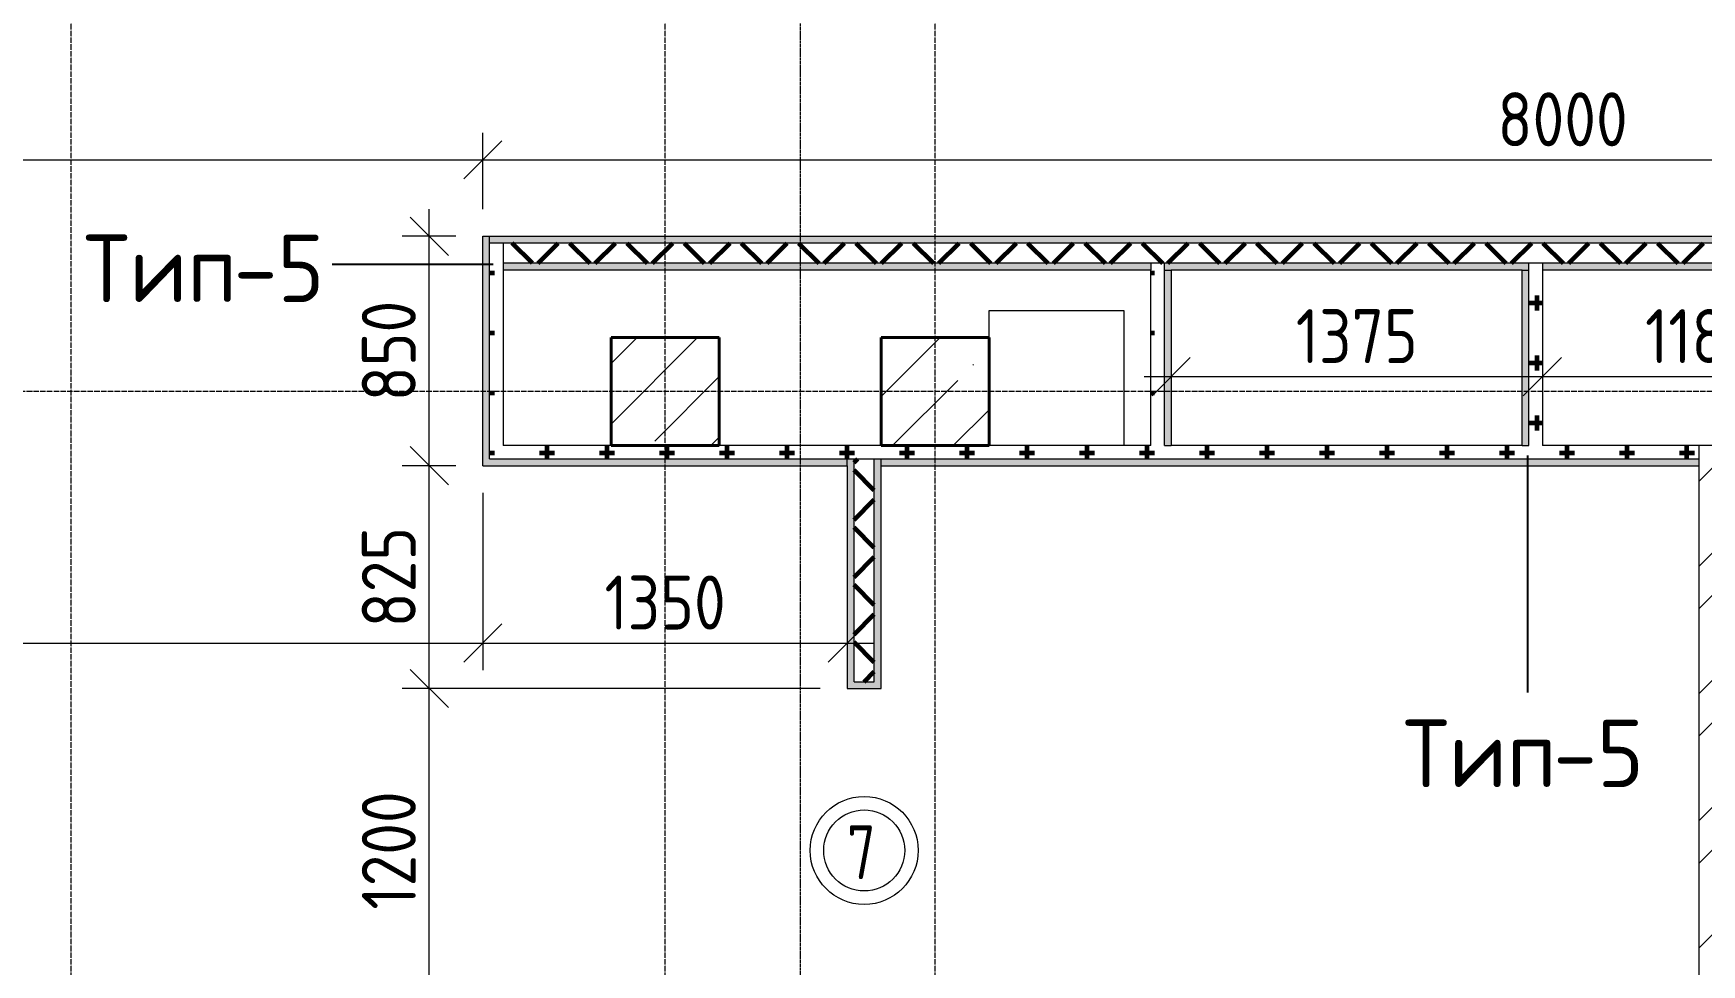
# Model space of a CAD drawing. Header units: millimetres. Extents: x -60946 to 138510, y -262288 to 24501.
# Drawn here: x 12469 to 18649, y -201746 to -198297 of the extents above; entities that cross this region are included whole.
import ezdxf

# ---------------------------------------------------------------- set-up
doc = ezdxf.new("R2010")
doc.units = ezdxf.units.MM
doc.linetypes.add('ADSK_Линия сетки', pattern=[25, 20, -2.5, 0, -2.5])
doc.linetypes.add('ADSK_Штриховая_ш3 п1_5', pattern=[4.5, 3, -1.5])
for name, color, linetype, lineweight in [('2)Тип-2', 3, 'Continuous', 60), ('2)Тип-5', 1, 'Continuous', 60), ('Марки дверей', 7, 'Continuous', 20), ('Несущие колонны', 7, 'Continuous', 18), ('Оси', 7, 'Continuous', 9), ('Перекрытие', 7, 'Continuous', 18), ('Размеры', 7, 'Continuous', 9), ('Стены внутренние', 7, 'Continuous', 18), ('Стены штриховка', 7, 'Continuous', 9)]:
    doc.layers.add(name, color=color, linetype=linetype, lineweight=lineweight)
doc.layers.add('Линии', color=7, linetype='Continuous', lineweight=9, true_color=0x00a600)
doc.styles.add('GOST Common_3', font='', dxfattribs={"width": 0.9, "height": 200})
doc.styles.add('GOST Common_4', font='', dxfattribs={"height": 250})
doc.styles.add('GOST Common_B', font='', dxfattribs={"width": 0.8, "height": 200})
doc.styles.get('GOST Common_3').set_extended_font_data('GOST Common')
doc.styles.get('GOST Common_4').set_extended_font_data('GOST Common')
doc.styles.get('GOST Common_B').set_extended_font_data('GOST Common', bold=True)
doc.dimstyles.new('ADSK_Основной_2_0_2', dxfattribs={"dimscale": 304.8, "dimtxt": 201.142999, "dimasz": 0.463911, "dimexe": 0.328084, "dimexo": 0.328084, "dimgap": 0.164042, "dimtad": 1, "dimdec": 3, "dimrnd": 0.001, "dimdsep": 46, "dimtxsty": 'GOST Common_3', "dimblk1": 'OBLIQUE', "dimblk2": 'OBLIQUE', "dimsah": 1, "dimcen": 0.09, "dimdle": 0.328084, "dimazin": 2, "dimtfac": 1, "dimtdec": 4, "dimtix": 1, "dimtmove": 0, "dimatfit": 3, "dimfxl": 1, "dimtvp": 1, "dimtolj": 1, "dimtzin": 0, "dimlwd": 20, "dimlwe": 20, "dimarcsym": 2})
pattern_1 = [(45, (9.36, -198628.46), (-224.5064, 224.5064), []), (45, (233.87, -198628.46), (-224.5064, 224.5064), [396.875, -79.375, 3.353, -76.022])]
pattern_2 = [(0, (9.36, -198628.46), (111.125, 111.125), [55.562, -166.688]), (90, (37.14, -198656.24), (-111.125, 111.125), [55.562, -166.688])]
pattern_3 = [(45, (9.36, -198628.46), (-235.7317, 235.7317), []), (45, (166.5, -198628.46), (-235.7317, 235.7317), [])]
pattern_4 = [(45, (9.36, -198628.46), (-106.066, 106.066), []), (135, (9.36, -198628.46), (-106.066, -106.066), [])]

# ---------------------------------------------------------------- blocks, each defined once
blk = doc.blocks.new('ADSK_КолоннаЖБ_Прямоугольная - 400x400 мм-1807143-Кладочный план 4-го этажа')
at = {"layer": 'Несущие колонны', "lineweight": 40}
for p, q in [((-200, 200), (200, 200)), ((-200, -200), (-200, 200)), ((200, 200), (200, -200)), ((200, -200), (-200, -200))]:
    blk.add_line(p, q, dxfattribs=at)
blk = doc.blocks.new('_Oblique')
at = {"color": 0, "linetype": 'ByBlock', "lineweight": -2}
blk.add_line((-0.5, -0.5), (0.5, 0.5), dxfattribs=at)
blk = doc.blocks.new('*D6115')
at = {"layer": 'Defpoints', "color": 0, "transparency": 16777216}
for p in [(14134.4, -198765.3), (9784.4, -199048.5), (14134.4, -199048.5)]:
    blk.add_point(p, dxfattribs=at)
at = {"layer": 'Размеры', "color": 0, "lineweight": 20, "transparency": 16777216}
for p, q in [((9784.4, -198948.5), (9784.4, -198665.3)), ((14134.4, -198948.5), (14134.4, -198665.3)), ((9684.4, -198765.3), (14234.4, -198765.3))]:
    blk.add_line(p, q, dxfattribs=at)
at = {"layer": 'Размеры', "color": 0, "lineweight": 20, "transparency": 16777216, "xscale": 141.4, "yscale": 141.4, "zscale": 141.4, "rotation": 180}
blk.add_blockref('_Oblique', (9784.4, -198765.3), dxfattribs=at)
at = {"layer": 'Размеры', "color": 0, "lineweight": 20, "transparency": 16777216, "xscale": 141.4, "yscale": 141.4, "zscale": 141.4}
blk.add_blockref('_Oblique', (14134.4, -198765.3), dxfattribs=at)
at = {"layer": 'Размеры', "color": 0, "lineweight": 9, "transparency": 16777216, "insert": (11959.4, -198615.3), "char_height": 200, "width": 625.93, "attachment_point": 5, "style": 'GOST Common_3'}
blk.add_mtext('\\A1;4350', dxfattribs=at)
blk = doc.blocks.new('*D6116')
at = {"layer": 'Defpoints', "color": 0, "transparency": 16777216}
for p in [(22134.4, -198765.3), (14134.4, -199048.5), (22134.4, -199048.5)]:
    blk.add_point(p, dxfattribs=at)
at = {"layer": 'Размеры', "color": 0, "lineweight": 20, "transparency": 16777216}
for p, q in [((14134.4, -198948.5), (14134.4, -198665.3)), ((22134.4, -198948.5), (22134.4, -198665.3)), ((14034.4, -198765.3), (22234.4, -198765.3))]:
    blk.add_line(p, q, dxfattribs=at)
at = {"layer": 'Размеры', "color": 0, "lineweight": 20, "transparency": 16777216, "xscale": 141.4, "yscale": 141.4, "zscale": 141.4, "rotation": 180}
blk.add_blockref('_Oblique', (14134.4, -198765.3), dxfattribs=at)
at = {"layer": 'Размеры', "color": 0, "lineweight": 20, "transparency": 16777216, "xscale": 141.4, "yscale": 141.4, "zscale": 141.4}
blk.add_blockref('_Oblique', (22134.4, -198765.3), dxfattribs=at)
at = {"layer": 'Размеры', "color": 0, "lineweight": 9, "transparency": 16777216, "insert": (18134.4, -198615.3), "char_height": 200, "width": 605.475, "attachment_point": 5, "style": 'GOST Common_3'}
blk.add_mtext('\\A1;8000', dxfattribs=at)
blk = doc.blocks.new('*D6144')
at = {"layer": 'Defpoints', "color": 0, "transparency": 16777216}
for p in [(13935.8, -200723.5), (15484.4, -200723.5), (15484.4, -201923.5)]:
    blk.add_point(p, dxfattribs=at)
at = {"layer": 'Размеры', "color": 0, "lineweight": 20, "transparency": 16777216}
for p, q in [((13935.8, -202023.5), (13935.8, -200623.5)), ((15384.4, -200723.5), (13835.8, -200723.5)), ((15384.4, -201923.5), (13835.8, -201923.5))]:
    blk.add_line(p, q, dxfattribs=at)
at = {"layer": 'Размеры', "color": 0, "lineweight": 20, "transparency": 16777216, "xscale": 141.4, "yscale": 141.4, "zscale": 141.4}
for p, rotation in [((13935.8, -200723.5), 90), ((13935.8, -201923.5), 270)]:
    blk.add_blockref('_Oblique', p, dxfattribs=dict(at, rotation=rotation))
at = {"layer": 'Размеры', "color": 0, "lineweight": 9, "transparency": 16777216, "insert": (13785.8, -201323.5), "char_height": 200, "width": 560.473, "attachment_point": 5, "rotation": 90, "style": 'GOST Common_3'}
blk.add_mtext('\\A1;1200', dxfattribs=at)
blk = doc.blocks.new('*D6145')
at = {"layer": 'Defpoints', "color": 0, "transparency": 16777216}
for p in [(13935.8, -199898.5), (14134.4, -199898.5), (15484.4, -200723.5)]:
    blk.add_point(p, dxfattribs=at)
at = {"layer": 'Размеры', "color": 0, "lineweight": 20, "transparency": 16777216}
for p, q in [((13935.8, -200823.5), (13935.8, -199798.5)), ((14034.4, -199898.5), (13835.8, -199898.5)), ((15384.4, -200723.5), (13835.8, -200723.5))]:
    blk.add_line(p, q, dxfattribs=at)
at = {"layer": 'Размеры', "color": 0, "lineweight": 20, "transparency": 16777216, "xscale": 141.4, "yscale": 141.4, "zscale": 141.4}
for p, rotation in [((13935.8, -199898.5), 90), ((13935.8, -200723.5), 270)]:
    blk.add_blockref('_Oblique', p, dxfattribs=dict(at, rotation=rotation))
at = {"layer": 'Размеры', "color": 0, "lineweight": 9, "transparency": 16777216, "insert": (13785.8, -200311), "char_height": 200, "width": 454.106, "attachment_point": 5, "rotation": 90, "style": 'GOST Common_3'}
blk.add_mtext('\\A1;825', dxfattribs=at)
blk = doc.blocks.new('*D6146')
at = {"layer": 'Defpoints', "color": 0, "transparency": 16777216}
for p in [(13935.8, -199048.5), (14134.4, -199048.5), (14134.4, -199898.5)]:
    blk.add_point(p, dxfattribs=at)
at = {"layer": 'Размеры', "color": 0, "lineweight": 20, "transparency": 16777216}
for p, q in [((13935.8, -199998.5), (13935.8, -198948.5)), ((14034.4, -199048.5), (13835.8, -199048.5)), ((14034.4, -199898.5), (13835.8, -199898.5))]:
    blk.add_line(p, q, dxfattribs=at)
at = {"layer": 'Размеры', "color": 0, "lineweight": 20, "transparency": 16777216, "xscale": 141.4, "yscale": 141.4, "zscale": 141.4}
for p, rotation in [((13935.8, -199048.5), 90), ((13935.8, -199898.5), 270)]:
    blk.add_blockref('_Oblique', p, dxfattribs=dict(at, rotation=rotation))
at = {"layer": 'Размеры', "color": 0, "lineweight": 9, "transparency": 16777216, "insert": (13785.8, -199473.5), "char_height": 200, "width": 454.106, "attachment_point": 5, "rotation": 90, "style": 'GOST Common_3'}
blk.add_mtext('\\A1;850', dxfattribs=at)
blk = doc.blocks.new('*D6148')
at = {"layer": 'Defpoints', "color": 0, "transparency": 16777216}
for p in [(16684.4, -199468.4), (18059.4, -199468.4), (18059.4, -199568.4)]:
    blk.add_point(p, dxfattribs=at)
at = {"layer": 'Размеры', "color": 0, "lineweight": 20, "transparency": 16777216}
for p, q in [((16584.4, -199568.4), (18159.4, -199568.4)), ((16684.4, -199568.4), (16684.4, -199668.4)), ((18059.4, -199568.4), (18059.4, -199668.4))]:
    blk.add_line(p, q, dxfattribs=at)
at = {"layer": 'Размеры', "color": 0, "lineweight": 20, "transparency": 16777216, "xscale": 141.4, "yscale": 141.4, "zscale": 141.4, "rotation": 180}
blk.add_blockref('_Oblique', (16684.4, -199568.4), dxfattribs=at)
at = {"layer": 'Размеры', "color": 0, "lineweight": 20, "transparency": 16777216, "xscale": 141.4, "yscale": 141.4, "zscale": 141.4}
blk.add_blockref('_Oblique', (18059.4, -199568.4), dxfattribs=at)
at = {"layer": 'Размеры', "color": 0, "lineweight": 9, "transparency": 16777216, "insert": (17371.9, -199418.4), "char_height": 200, "width": 560.473, "attachment_point": 5, "style": 'GOST Common_3'}
blk.add_mtext('\\A1;1375', dxfattribs=at)
blk = doc.blocks.new('*D6149')
at = {"layer": 'Defpoints', "color": 0, "transparency": 16777216}
for p in [(18059.4, -199468.4), (19239.4, -199468.4), (19239.4, -199568.4)]:
    blk.add_point(p, dxfattribs=at)
at = {"layer": 'Размеры', "color": 0, "lineweight": 20, "transparency": 16777216}
for p, q in [((17959.4, -199568.4), (19339.4, -199568.4)), ((18059.4, -199568.4), (18059.4, -199668.4)), ((19239.4, -199568.4), (19239.4, -199668.4))]:
    blk.add_line(p, q, dxfattribs=at)
at = {"layer": 'Размеры', "color": 0, "lineweight": 20, "transparency": 16777216, "xscale": 141.4, "yscale": 141.4, "zscale": 141.4, "rotation": 180}
blk.add_blockref('_Oblique', (18059.4, -199568.4), dxfattribs=at)
at = {"layer": 'Размеры', "color": 0, "lineweight": 20, "transparency": 16777216, "xscale": 141.4, "yscale": 141.4, "zscale": 141.4}
blk.add_blockref('_Oblique', (19239.4, -199568.4), dxfattribs=at)
at = {"layer": 'Размеры', "color": 0, "lineweight": 9, "transparency": 16777216, "insert": (18649.4, -199418.4), "char_height": 200, "width": 515.472, "attachment_point": 5, "style": 'GOST Common_3'}
blk.add_mtext('\\A1;1180', dxfattribs=at)
blk = doc.blocks.new('*D6151')
at = {"layer": 'Defpoints', "color": 0, "transparency": 16777216}
for p in [(9784.4, -199898.5), (14134.4, -199898.5), (14134.4, -200555.2)]:
    blk.add_point(p, dxfattribs=at)
at = {"layer": 'Размеры', "color": 0, "lineweight": 20, "transparency": 16777216}
for p, q in [((9784.4, -199998.5), (9784.4, -200655.2)), ((14134.4, -199998.5), (14134.4, -200655.2)), ((9684.4, -200555.2), (14234.4, -200555.2))]:
    blk.add_line(p, q, dxfattribs=at)
at = {"layer": 'Размеры', "color": 0, "lineweight": 20, "transparency": 16777216, "xscale": 141.4, "yscale": 141.4, "zscale": 141.4, "rotation": 180}
blk.add_blockref('_Oblique', (9784.4, -200555.2), dxfattribs=at)
at = {"layer": 'Размеры', "color": 0, "lineweight": 20, "transparency": 16777216, "xscale": 141.4, "yscale": 141.4, "zscale": 141.4}
blk.add_blockref('_Oblique', (14134.4, -200555.2), dxfattribs=at)
at = {"layer": 'Размеры', "color": 0, "lineweight": 9, "transparency": 16777216, "insert": (11959.4, -200405.2), "char_height": 200, "width": 625.93, "attachment_point": 5, "style": 'GOST Common_3'}
blk.add_mtext('\\A1;4350', dxfattribs=at)
blk = doc.blocks.new('*D6152')
at = {"layer": 'Defpoints', "color": 0, "transparency": 16777216}
for p in [(14134.4, -199898.5), (15484.4, -200455.2), (15484.4, -200555.2)]:
    blk.add_point(p, dxfattribs=at)
at = {"layer": 'Размеры', "color": 0, "lineweight": 20, "transparency": 16777216}
for p, q in [((14134.4, -199998.5), (14134.4, -200655.2)), ((14034.4, -200555.2), (15584.4, -200555.2)), ((15484.4, -200555.2), (15484.4, -200655.2))]:
    blk.add_line(p, q, dxfattribs=at)
at = {"layer": 'Размеры', "color": 0, "lineweight": 20, "transparency": 16777216, "xscale": 141.4, "yscale": 141.4, "zscale": 141.4, "rotation": 180}
blk.add_blockref('_Oblique', (14134.4, -200555.2), dxfattribs=at)
at = {"layer": 'Размеры', "color": 0, "lineweight": 20, "transparency": 16777216, "xscale": 141.4, "yscale": 141.4, "zscale": 141.4}
blk.add_blockref('_Oblique', (15484.4, -200555.2), dxfattribs=at)
at = {"layer": 'Размеры', "color": 0, "lineweight": 9, "transparency": 16777216, "insert": (14809.4, -200405.2), "char_height": 200, "width": 560.473, "attachment_point": 5, "style": 'GOST Common_3'}
blk.add_mtext('\\A1;1350', dxfattribs=at)
blk = doc.blocks.new('М_двери1 - Марка экземпляра 2-3719212-Кладочный план 4-го этажа')
at = {"layer": 'Марки дверей'}
for radius in [2, 1.5]:
    blk.add_circle((0, 0), radius, dxfattribs=at)

msp = doc.modelspace()

# ---------------------------------------------------------------- hatches: boundary and pattern name
at = {"layer": '2)Тип-2'}
msp.add_hatch(color=256, dxfattribs=at).paths.add_polyline_path([(22109.3615, -199073.4914), (22134.3615, -199073.4914), (22134.3615, -199048.4914), (14159.3615, -199048.4914), (14159.3615, -199073.4914), (21446.1166, -199073.4914)])
h = msp.add_hatch(dxfattribs=at)
h.set_pattern_fill('FP_4', color=256, style=0, pattern_type=2)
h.set_pattern_definition(pattern_4)
h.paths.add_polyline_path([(22034.3615, -199148.4914), (22109.3615, -199148.4914), (22109.3615, -199073.4914), (14209.3615, -199073.4914), (14209.3615, -199148.4914), (21446.1166, -199148.4914)])
h = msp.add_hatch(color=256, dxfattribs=at)
h.paths.add_polyline_path([(16609.3615, -199173.4914), (16609.3615, -199148.4914), (14209.3615, -199148.4914), (14209.3615, -199173.4914), (16495.8676, -199173.4914)])
h.paths.add_polyline_path([(21446.1166, -199173.4914), (22034.3615, -199173.4914), (22034.3615, -199148.4914), (19214.3615, -199148.4914), (19214.3615, -199173.4914), (19796.0336, -199173.4914)])
h.paths.add_polyline_path([(18059.3615, -199173.4914), (19164.3615, -199173.4914), (19164.3615, -199148.4914), (18059.3615, -199148.4914)])
h.paths.add_polyline_path([(18009.3615, -199173.4914), (18009.3615, -199148.4914), (16659.3615, -199148.4914), (16659.3615, -199173.4914), (17984.3615, -199173.4914)])
h = msp.add_hatch(color=256, dxfattribs=at)
h.paths.add_polyline_path([(15609.3615, -205573.4914), (15609.3615, -201923.4914), (15484.3615, -201923.4914), (15484.3615, -201948.4914), (15584.3615, -201948.4914), (15584.3615, -205573.4914)])
h.paths.add_polyline_path([(15484.3615, -200723.4914), (15609.3615, -200723.4914), (15609.3615, -199873.4914), (15584.3615, -199873.4914), (15584.3615, -200698.4914), (15484.3615, -200698.4914)])
h = msp.add_hatch(color=256, dxfattribs=at)
h.paths.add_polyline_path([(15509.3615, -205573.4914), (15509.3615, -201948.4914), (15484.3615, -201948.4914), (15484.3615, -205573.4914)])
h.paths.add_polyline_path([(15509.3615, -200698.4914), (15509.3615, -199873.4914), (15484.3615, -199873.4914), (15484.3615, -200698.4914)])
h = msp.add_hatch(dxfattribs=at)
h.set_pattern_fill('FP_4', color=256, style=0, pattern_type=2)
h.set_pattern_definition(pattern_4)
h.paths.add_polyline_path([(15584.3615, -205573.4914), (15584.3615, -201948.4914), (15509.3615, -201948.4914), (15509.3615, -205573.4914)])
h.paths.add_polyline_path([(15509.3615, -200698.4914), (15584.3615, -200698.4914), (15584.3615, -199873.4914), (15509.3615, -199873.4914), (15509.3615, -199898.4914)])
at = {"layer": '2)Тип-5', "true_color": 0xd50000}
for points in [[(14134.3615, -199898.4914), (14159.3615, -199898.4914), (14159.3615, -199048.4914), (14134.3615, -199048.4914)], [(16684.3615, -199823.4914), (16684.3615, -199173.4914), (16659.3615, -199173.4914), (16659.3615, -199823.4914)], [(18009.3615, -199823.4914), (18009.3615, -199173.4914), (17984.3615, -199173.4914), (17984.3615, -199823.4914)]]:
    msp.add_hatch(color=12, dxfattribs=at).paths.add_polyline_path(points)
h = msp.add_hatch(dxfattribs=at)
h.set_pattern_fill('FP_7', color=12, style=0, pattern_type=2)
h.set_pattern_definition(pattern_2)
h.paths.add_polyline_path([(14209.3615, -199873.4914), (14209.3615, -199073.4914), (14159.3615, -199073.4914), (14159.3615, -199873.4914)])
h = msp.add_hatch(dxfattribs=at)
h.set_pattern_fill('FP_7', color=12, style=0, pattern_type=2)
h.set_pattern_definition(pattern_2)
h.paths.add_polyline_path([(16609.3615, -199823.4914), (16659.3615, -199823.4914), (16659.3615, -199148.4914), (16609.3615, -199148.4914), (16609.3615, -199325.9056)])
h = msp.add_hatch(dxfattribs=at)
h.set_pattern_fill('FP_7', color=12, style=0, pattern_type=2)
h.set_pattern_definition(pattern_2)
h.paths.add_polyline_path([(18059.3615, -199823.4914), (18059.3615, -199148.4914), (18009.3615, -199148.4914), (18009.3615, -199823.4914)])
h = msp.add_hatch(color=12, dxfattribs=at)
h.paths.add_polyline_path([(18639.3615, -199898.4914), (18639.3615, -199873.4914), (15609.3615, -199873.4914), (15609.3615, -199898.4914), (18145.9506, -199898.4914)])
h.paths.add_polyline_path([(14159.3615, -199898.4914), (15484.3615, -199898.4914), (15484.3615, -199873.4914), (14159.3615, -199873.4914)])
h = msp.add_hatch(dxfattribs=at)
h.set_pattern_fill('FP_7', color=12, style=0, pattern_type=2)
h.set_pattern_definition(pattern_2)
h.paths.add_polyline_path([(14209.3615, -199873.4914), (18639.3615, -199873.4914), (18639.3615, -199823.4914), (14209.3615, -199823.4914)])
at = {"layer": 'Несущие колонны', "lineweight": 9}
h = msp.add_hatch(dxfattribs=at)
h.set_pattern_fill('FP_1', color=256, style=0, pattern_type=2)
h.set_pattern_definition(pattern_1)
h.paths.add_polyline_path([(14845.7847, -199823.4914), (15009.3615, -199823.4914), (15009.3615, -199423.4914), (14609.3615, -199423.4914), (14609.3615, -199823.4914)])
h = msp.add_hatch(dxfattribs=at)
h.set_pattern_fill('FP_1', color=256, style=0, pattern_type=2)
h.set_pattern_definition(pattern_1)
h.paths.add_polyline_path([(15609.3615, -199823.4914), (16009.3615, -199823.4914), (16009.3615, -199423.4914), (15609.3615, -199423.4914)])
at = {"layer": 'Стены внутренние', "lineweight": 9}
h = msp.add_hatch(dxfattribs=at)
h.set_pattern_fill('FP_8', color=256, style=0, pattern_type=2)
h.set_pattern_definition(pattern_3)
h.paths.add_polyline_path([(22134.3615, -199943.4914), (22134.3615, -199823.4914), (18639.3615, -199823.4914), (18639.3615, -199943.4914), (22014.3615, -199943.4914)])
h = msp.add_hatch(dxfattribs=at)
h.set_pattern_fill('FP_8', color=256, style=0, pattern_type=2)
h.set_pattern_definition(pattern_3)
h.paths.add_polyline_path([(18639.3615, -205573.4914), (18759.3615, -205573.4914), (18759.3615, -199943.4914), (18639.3615, -199943.4914), (18639.3615, -200736.9674)])

# ---------------------------------------------------------------- linework, layer by layer
at = {"layer": '2)Тип-5', "lineweight": 25}
for p, q in [((14171.8615, -199153.2635), (13575.5307, -199153.2635)), ((18003.8945, -199860.9914), (18003.8945, -200738.4598))]:
    msp.add_line(p, q, dxfattribs=at)
at = {"layer": 'Линии', "color": 7, "linetype": 'ADSK_Штриховая_ш3 п1_5'}
msp.add_line((15309.3615, -189273.4914), (15309.3615, -205573.4914), dxfattribs=at)
at = {"layer": 'Несущие колонны', "lineweight": 9}
for p, q in [((15009.3615, -199423.4914), (14609.3615, -199423.4914)), ((14609.3615, -199423.4914), (14609.3615, -199823.4914)), ((15009.3615, -199823.4914), (15009.3615, -199423.4914)), ((16009.3615, -199423.4914), (15609.3615, -199423.4914)), ((15609.3615, -199423.4914), (15609.3615, -199823.4914)), ((16009.3615, -199823.4914), (16009.3615, -199423.4914)), ((14609.3615, -199823.4914), (15009.3615, -199823.4914)), ((15609.3615, -199823.4914), (16009.3615, -199823.4914))]:
    msp.add_line(p, q, dxfattribs=at)
at = {"layer": 'Оси', "linetype": 'ADSK_Линия сетки', "lineweight": 5}
for p, q in [((12609.3615, -209602.3427), (12609.3615, -188601.0153)), ((14809.3615, -209602.3427), (14809.3615, -188601.0153)), ((15809.3615, -209602.3427), (15809.3615, -188601.0153)), ((62563.3938, -199623.4914), (-25230.7352, -199623.4914))]:
    msp.add_line(p, q, dxfattribs=at)
at = {"layer": 'Перекрытие'}
for p, q in [((16009.3615, -199423.4914), (16009.3615, -199323.4914)), ((16009.3615, -199323.4914), (16509.3615, -199323.4914)), ((16509.3615, -199323.4914), (16509.3615, -199823.4914))]:
    msp.add_line(p, q, dxfattribs=at)
at = {"layer": 'Стены внутренние', "lineweight": 5}
for p, q in [((14134.3615, -199898.4914), (14134.3615, -199048.4914)), ((14134.3615, -199048.4914), (22134.3615, -199048.4914)), ((14209.3615, -199173.4914), (14209.3615, -199823.4914)), ((16609.3615, -199173.4914), (14209.3615, -199173.4914)), ((16609.3615, -199823.4914), (16609.3615, -199173.4914)), ((16684.3615, -199173.4914), (16684.3615, -199823.4914)), ((17984.3615, -199173.4914), (16684.3615, -199173.4914)), ((17984.3615, -199823.4914), (17984.3615, -199173.4914)), ((18059.3615, -199173.4914), (18059.3615, -199823.4914)), ((19164.3615, -199173.4914), (18059.3615, -199173.4914)), ((16609.3615, -199823.4914), (14209.3615, -199823.4914)), ((17984.3615, -199823.4914), (16684.3615, -199823.4914)), ((18639.3615, -199823.4914), (18059.3615, -199823.4914)), ((19164.3615, -199823.4914), (18639.3615, -199823.4914)), ((14134.3615, -199898.4914), (15484.3615, -199898.4914)), ((15484.3615, -199898.4914), (15484.3615, -200723.4914)), ((15609.3615, -199898.4914), (18639.3615, -199898.4914)), ((15609.3615, -200723.4914), (15609.3615, -199898.4914)), ((18639.3615, -199898.4914), (18639.3615, -205573.4914)), ((15484.3615, -200723.4914), (15609.3615, -200723.4914))]:
    msp.add_line(p, q, dxfattribs=at)
at = {"layer": 'Стены штриховка', "lineweight": 9}
for p, q in [((14159.3615, -199873.4914), (14159.3615, -199048.4914)), ((22109.3615, -199073.4914), (14159.3615, -199073.4914)), ((14209.3615, -199073.4914), (14209.3615, -199173.4914)), ((16659.3615, -199148.4914), (14209.3615, -199148.4914)), ((16609.3615, -199148.4914), (16609.3615, -199173.4914)), ((22034.3615, -199148.4914), (16609.3615, -199148.4914)), ((16659.3615, -199823.4914), (16659.3615, -199148.4914)), ((16659.3615, -199173.4914), (16684.3615, -199173.4914)), ((17984.3615, -199173.4914), (18009.3615, -199173.4914)), ((18009.3615, -199823.4914), (18009.3615, -199148.4914)), ((18059.3615, -199148.4914), (18059.3615, -199173.4914)), ((14159.3615, -199873.4914), (18639.3615, -199873.4914)), ((15484.3615, -199898.4914), (15484.3615, -199873.4914)), ((15509.3615, -200698.4914), (15509.3615, -199873.4914)), ((15584.3615, -200698.4914), (15584.3615, -199873.4914)), ((15609.3615, -199898.4914), (15609.3615, -199873.4914)), ((16659.3615, -199823.4914), (16684.3615, -199823.4914)), ((17984.3615, -199823.4914), (18009.3615, -199823.4914)), ((18639.3615, -199823.4914), (18639.3615, -199898.4914)), ((15509.3615, -200698.4914), (15584.3615, -200698.4914))]:
    msp.add_line(p, q, dxfattribs=at)

# ---------------------------------------------------------------- block references
at = {"layer": 'Марки дверей', "xscale": 99.99999999999993, "yscale": 99.99999999999993, "zscale": 99.99999999999993}
msp.add_blockref('М_двери1 - Марка экземпляра 2-3719212-Кладочный план 4-го этажа', (15546.8615, -201323.4914), dxfattribs=at)
at = {"layer": 'Несущие колонны', "lineweight": 9, "rotation": 89.9999999999999}
for p in [(14809.3615, -199623.4914), (15809.3615, -199623.4914)]:
    msp.add_blockref('ADSK_КолоннаЖБ_Прямоугольная - 400x400 мм-1807143-Кладочный план 4-го этажа', p, dxfattribs=at)

# ---------------------------------------------------------------- texts
at = {"layer": '2)Тип-5', "color": 116, "lineweight": 9, "true_color": 0x008040, "char_height": 250, "attachment_point": 1, "style": 'GOST Common_4'}
for s, insert, width in [('Тип', (12655.5307, -199042.3365), 673.4175), ('-5', (13211.1557, -199042.3365), 432.91125), ('Тип', (17543.8945, -200839.0327), 673.4175), ('-5', (18099.5195, -200839.0327), 432.91125)]:
    msp.add_mtext(s, dxfattribs=dict(at, insert=insert, width=width))
at = {"layer": 'Марки дверей', "lineweight": 5, "insert": (15482.8041, -201229.8325), "char_height": 200, "width": 147.5105, "attachment_point": 1, "style": 'GOST Common_B'}
msp.add_mtext('\\fGOST Common|b1|i0|c204|p34|;\\W.8;7', dxfattribs=at)

# ---------------------------------------------------------------- dimensions: what is measured, and where the dimension line sits
at = {"layer": 'Размеры', "lineweight": 9}
for base, p1, p2, override, picture, middle in [((14134.3615, -198765.34), (9784.3615, -199048.4914), (14134.3615, -199048.4914), {"dimpost": '<>', "dimfxl": 4350}, '*D6115', (11959.3615, -198615.34)), ((22134.3615, -198765.34), (14134.3615, -199048.4914), (22134.3615, -199048.4914), {"dimpost": '<>', "dimfxl": 8000}, '*D6116', (18134.3615, -198615.34)), ((18059.3615, -199568.3956), (16684.3615, -199468.4107), (18059.3615, -199468.4107), {"dimpost": '<>', "dimfxl": 1375}, '*D6148', (17371.8615, -199418.3956)), ((19239.3615, -199568.3956), (18059.3615, -199468.4107), (19239.3615, -199468.4107), {"dimpost": '<>', "dimfxl": 1180}, '*D6149', (18649.3615, -199418.3956)), ((14134.3615, -200555.1504), (9784.3615, -199898.4914), (14134.3615, -199898.4914), {"dimpost": '<>', "dimfxl": 4350}, '*D6151', (11959.3615, -200405.1504)), ((15484.3615, -200555.1504), (14134.3615, -199898.4914), (15484.3615, -200455.1655), {"dimpost": '<>', "dimfxl": 1460.269154}, '*D6152', (14809.3615, -200405.1504))]:
    dim = msp.add_linear_dim(base=base, p1=p1, p2=p2, dimstyle='ADSK_Основной_2_0_2', override=override, dxfattribs=at)
    dim.commit()
    dim.dimension.update_dxf_attribs({"geometry": picture, "text_midpoint": middle})
for base, p1, p2, override, picture, middle in [((13935.8174, -199048.4914), (14134.3615, -199898.4914), (14134.3615, -199048.4914), {"dimpost": '<>', "dimfxl": 850}, '*D6146', (13785.8174, -199473.4914)), ((13935.8174, -199898.4914), (15484.3615, -200723.4914), (14134.3615, -199898.4914), {"dimpost": '<>', "dimfxl": 1582.126733}, '*D6145', (13785.8174, -200310.9914)), ((13935.8174, -200723.4914), (15484.3615, -201923.4914), (15484.3615, -200723.4914), {"dimpost": '<>', "dimfxl": 1200}, '*D6144', (13785.8174, -201323.4914))]:
    dim = msp.add_linear_dim(base=base, p1=p1, p2=p2, angle=90, dimstyle='ADSK_Основной_2_0_2', override=override, dxfattribs=at)
    dim.commit()
    dim.dimension.update_dxf_attribs({"geometry": picture, "text_midpoint": middle})

doc.saveas('drawing.dxf')
